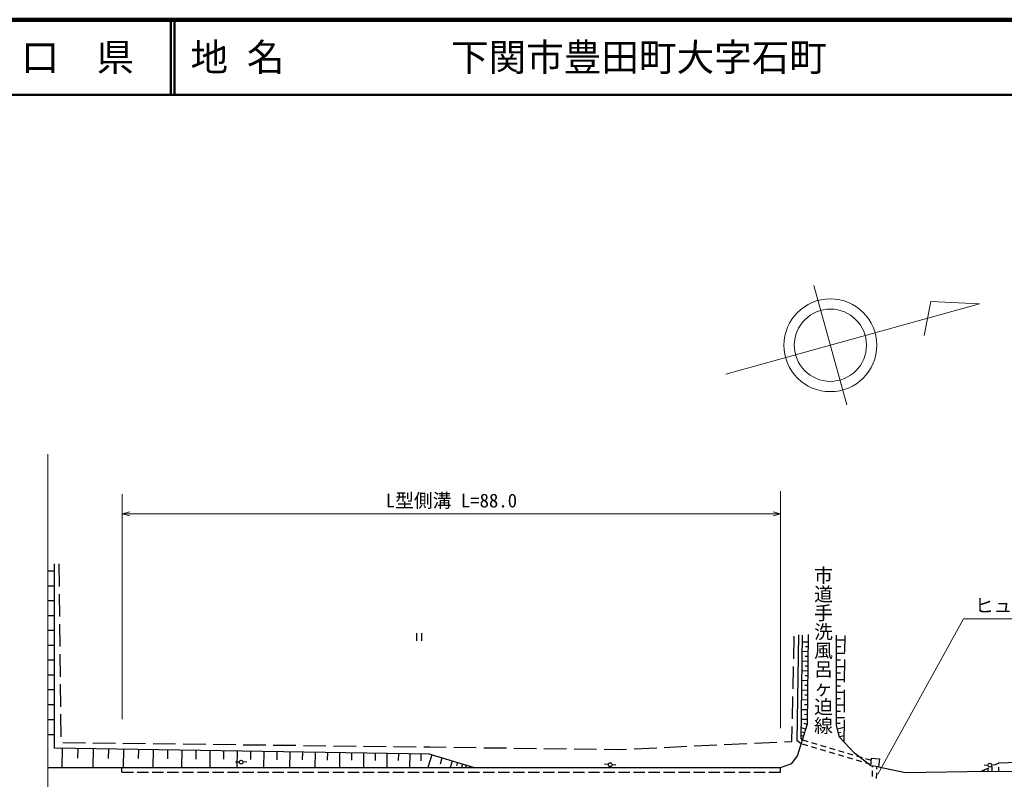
# Model space of a CAD drawing. Units: millimetres, scale not verified. Extents: x 39998 to 679975, y 19999 to 379986.
# Drawn here: x 347648 to 478603, y 278915 to 379986 of the extents above; entities that cross this region are included whole.
import ezdxf
from ezdxf.enums import TextEntityAlignment as Align

# ---------------------------------------------------------------- set-up
doc = ezdxf.new("R2010")
doc.units = ezdxf.units.MM
doc.header["$LTSCALE"] = 999.963
for name, color, linetype, lineweight in [('M-BGD', 7, 'Continuous', 25), ('M-STR-HTXT', 7, 'Continuous', 13), ('M-TTL', 2, 'Continuous', 140), ('M-TTL-LINE', 7, 'Continuous', 50)]:
    doc.layers.add(name, color=color, linetype=linetype, lineweight=lineweight)
doc.layers.add('M-BMK-HTXT', color=7, linetype='Continuous')
doc.layers.add('M-TTL-TXT', color=7, linetype='Continuous')
doc.styles.add('@ＭＳ ゴシック', font='')
doc.styles.add('ＭＳ ゴシック', font='')
doc.styles.get('@ＭＳ ゴシック').set_extended_font_data('@MS Gothic')
doc.styles.get('ＭＳ ゴシック').set_extended_font_data('MS Gothic')

msp = doc.modelspace()

# ---------------------------------------------------------------- linework, layer by layer
at = {"layer": 'M-BGD'}
for p, q in [((352282.2, 306590), (351400.5, 306589.6)), ((352294.1, 283077.6), (352281.7, 307590)), ((352866.1, 307566.6), (352900.6, 304566.9)), ((352283.2, 304622.2), (351400.5, 304621.7)), ((352284.2, 302654.3), (351400.5, 302653.9)), ((352912.1, 303567), (352946.6, 300567.4)), ((352285.2, 300682.6), (351400.5, 300682.1)), ((352286.2, 298710.8), (351400.5, 298710.4)), ((352958.1, 299567.5), (352992.6, 296567.8)), ((400403.9, 298345.6), (400403.9, 297345.6)), ((401153.9, 297345.6), (401153.9, 298345.6)), ((450590.8, 294946.4), (450655.3, 297945.6)), ((451062.6, 284056.1), (451278.1, 298118.1)), ((452411.5, 286296), (452575.8, 298166.9)), ((456292.5, 286056.5), (456288.1, 298097.9)), ((456288.3, 297472.5), (457413.8, 297472.9)), ((457401.1, 295837), (457418.3, 298049.9)), ((352287.2, 296735.1), (351400.5, 296734.6)), ((452562, 297167), (451763.7, 297178)), ((452553.2, 296528.4), (452154, 296533.9)), ((456288.6, 296583.6), (456844.2, 296583.8)), ((352288.2, 294759.4), (351400.5, 294758.9)), ((353004.1, 295567.9), (353038.5, 292568.2)), ((452544.3, 295889.7), (451744.2, 295900.8)), ((452535.5, 295249.6), (452135.4, 295255.1)), ((456289, 295694.8), (457400, 295695.2)), ((456289.3, 294817.3), (456837.7, 294817.5)), ((457370.2, 291837.3), (457393.4, 294837.1)), ((450504.8, 290947.5), (450569.3, 293946.7)), ((452526.6, 294609.5), (451724.5, 294620.6)), ((452517.7, 293967.8), (452116.7, 293973.4)), ((456289.6, 293939.8), (457386.5, 293940.2)), ((352289.2, 292779.7), (351400.5, 292779.3)), ((452491, 292039.8), (451685.2, 292051)), ((452508.8, 293326.2), (451704.9, 293337.3)), ((452499.9, 292683), (452098, 292688.5)), ((456289.9, 293073.5), (456831.3, 293073.7)), ((456290.2, 292207.3), (457373.1, 292207.7)), ((352290.2, 290800.1), (351400.5, 290799.6)), ((353050, 291568.3), (353084.5, 288568.6)), ((452473.2, 290750.4), (451665.4, 290761.6)), ((452482.1, 291395.1), (452079.2, 291400.7)), ((456290.6, 291352.1), (456825, 291352.3)), ((457339.3, 287837.6), (457362.5, 290837.4)), ((450418.8, 286948.5), (450483.3, 289947.7)), ((452455.3, 289457.9), (451645.6, 289469.1)), ((452464.2, 290104.2), (452060.4, 290109.8)), ((456290.9, 290497), (457359.8, 290497.4)), ((456291.2, 289652.8), (456818.8, 289653)), ((352291.2, 288816.5), (351400.5, 288816)), ((452437.4, 288162.4), (451625.7, 288173.6)), ((452446.3, 288810.2), (452041.5, 288815.8)), ((456291.5, 288808.5), (457346.8, 288808.9)), ((352292.2, 286832.9), (351400.5, 286832.4)), ((353096, 287568.7), (353130.5, 284569)), ((452419.4, 286863.8), (451605.8, 286875.1)), ((452428.4, 287513.1), (452022.6, 287518.7)), ((456291.8, 287975.1), (456812.7, 287975.3)), ((456292.1, 287141.7), (457333.9, 287142.1)), ((457308.3, 283837.9), (457331.5, 286837.6)), ((450354.3, 283952.4), (450397.3, 285948.8)), ((451096.7, 282049.2), (452411.5, 286296)), ((452192.3, 285595.6), (451589.1, 285784.4)), ((452386.7, 286216.8), (451998.5, 286338.3)), ((456292.4, 286379.6), (456768.8, 286379.8)), ((456686.8, 284504.9), (456292.5, 286056.5)), ((456400.7, 285631), (457324, 285865.6)), ((352293.2, 284845.3), (351400.5, 284844.9)), ((451890.2, 284630.5), (451573, 284729.8)), ((451740.9, 284153.4), (451582.2, 284203)), ((452041.3, 285113.1), (451739.7, 285207.4)), ((456532.9, 285110.7), (456858, 285193.3)), ((456665.1, 284590.4), (457315.4, 284755.7)), ((458662.1, 282384.9), (456686.8, 284504.9)), ((402099.4, 282276.3), (352294.1, 283077.6)), ((353293.9, 283061.6), (353252.2, 280471.6)), ((353385.5, 283812.5), (356385.2, 283776.3)), ((355365.9, 283028.2), (355345, 281733.2)), ((357385.1, 283764.2), (360384.8, 283728)), ((357437.8, 282994.9), (357397.3, 280473.6)), ((359454.9, 282962.4), (359434.6, 281701.8)), ((361384.6, 283715.9), (364384.3, 283679.7)), ((361472, 282930), (361432.5, 280475.4)), ((363435.6, 282898.4), (363415.9, 281671.1)), ((365399.3, 282866.8), (365360.8, 280475.4)), ((365384.2, 283667.6), (368383.9, 283631.4)), ((369383.8, 283619.3), (372383.4, 283583)), ((373383.3, 283571), (376383, 283534.7)), ((377382.9, 283522.7), (380382.6, 283486.4)), ((381382.4, 283474.4), (384382.1, 283438.1)), ((385382, 283426.1), (388381.7, 283389.8)), ((389381.6, 283377.7), (392381.2, 283341.5)), ((393381.1, 283329.4), (396380.8, 283293.2)), ((397380.7, 283281.1), (400380.3, 283244.9)), ((401380.2, 283232.8), (402187.8, 283223.1)), ((402187.8, 283223.1), (404379.9, 283193)), ((405379.7, 283179.3), (408379.3, 283138.1)), ((409379.2, 283124.3), (412378.8, 283083.2)), ((413378.7, 283069.4), (416378.3, 283028.2)), ((417378.2, 283014.5), (420377.8, 282973.3)), ((421377.6, 282959.6), (424377.2, 282918.4)), ((425377.1, 282904.7), (427125.4, 282880.7)), ((427125.4, 282880.7), (428375.5, 282938.3)), ((429374.4, 282984.4), (432371.1, 283122.7)), ((433370, 283168.8), (436366.7, 283307)), ((437365.6, 283353.1), (440362.3, 283491.4)), ((441361.2, 283537.5), (444357.9, 283675.7)), ((445356.8, 283721.8), (448353.5, 283860.1)), ((449352.4, 283906.1), (450354.3, 283952.4)), ((451588.4, 283637.4), (451062.6, 284056.1)), ((452476.4, 283375.1), (451757.1, 283587.6)), ((452528.1, 283919.4), (451808.9, 284131.9)), ((453675.1, 283020.9), (452955.9, 283233.4)), ((453726.8, 283565.2), (453007.6, 283777.7)), ((454873.8, 282666.7), (454154.6, 282879.2)), ((454925.6, 283211.1), (454206.3, 283423.6)), ((456124.3, 282856.9), (455405.1, 283069.4)), ((367312.5, 282836), (367293.2, 281640.3)), ((369225.6, 282805.2), (369188.1, 280475.3)), ((371089.5, 282775.3), (371070.8, 281610.3)), ((372953.5, 282745.3), (372916.9, 280475.3)), ((374769.4, 282716.1), (374751.2, 281581.1)), ((376585.4, 282686.8), (376549.8, 280475.3)), ((378354.6, 282658.4), (378336.8, 281552.6)), ((380123.8, 282629.9), (380089.2, 280475.3)), ((381847.5, 282602.2), (381830.2, 281524.9)), ((383571.2, 282574.4), (383537.5, 280475.3)), ((385250.6, 282547.4), (385233.7, 281497.8)), ((386929.9, 282520.4), (386897, 280475.2)), ((388566, 282494.1), (388549.6, 281471.5)), ((390202.2, 282467.8), (390170.1, 280475.2)), ((391796.2, 282442.1), (391780.2, 281445.8)), ((393390.2, 282416.5), (393359, 280475.2)), ((394943.2, 282391.5), (394927.6, 281420.9)), ((396496.3, 282366.5), (396465.8, 280475.2)), ((398009.3, 282342.2), (397994.1, 281396.5)), ((399522.4, 282317.8), (399492.7, 280475.2)), ((400996.5, 282294.1), (400981.6, 281372.8)), ((402454.5, 282168.1), (401938.5, 280475.2)), ((408009.3, 280475.1), (402099.4, 282276.3)), ((403808.9, 281755.3), (403550.9, 280908.8)), ((450365.5, 281000.2), (451096.7, 282049.2)), ((456072.6, 282312.6), (455353.3, 282525.1)), ((457271.3, 281958.4), (456552, 282170.9)), ((457323, 282502.7), (456603.8, 282715.2)), ((458470, 281604.2), (457750.8, 281816.7)), ((458521.7, 282148.5), (457802.5, 282361)), ((460848.3, 280694.1), (458662.1, 282384.9)), ((459720.5, 281794.3), (459001.2, 282006.9)), ((460919.2, 281440.2), (460200, 281652.7)), ((351400.5, 280470.7), (361227.5, 280475.4)), ((361227.5, 279875.4), (361227.5, 280475.4)), ((361227.5, 280475.4), (448838.2, 280474.9)), ((376864.5, 281191.3), (376364.7, 281176.1)), ((377864, 281221.9), (377364.2, 281206.6)), ((405163.3, 281342.5), (404898.9, 280475.1)), ((405857.2, 281131), (405725, 280697.3)), ((406551.1, 280919.5), (406415.6, 280475.1)), ((407029.4, 280773.8), (406961.6, 280551.6)), ((407507.6, 280628), (407461, 280475.1)), ((407985.9, 280482.2), (407962.6, 280405.8)), ((425942.1, 280878.7), (425443.4, 280914.4)), ((426939.5, 280807.4), (426440.8, 280843)), ((448838.2, 280474.9), (450365.5, 281000.2)), ((448838.2, 279874.9), (448838.2, 280474.9)), ((459668.7, 281250), (458949.5, 281462.5)), ((460867.5, 280895.8), (460148.2, 281108.3)), ((461082, 280544.7), (461082.7, 280671.8)), ((461633.3, 280284.6), (461635.4, 280619.3)), ((461887.2, 280595.4), (465474.5, 279814.5)), ((476491.4, 280415.2), (475550.1, 279985.5)), ((476431.7, 280778.9), (475932.7, 280747.2)), ((476445.3, 279977.2), (476448.4, 280311.8)), ((477429.7, 280842.1), (476930.7, 280810.5)), ((476980.6, 279972.3), (476986.8, 280641.4)), ((477868.9, 281044.1), (477401.1, 280830.5)), ((480351.7, 281162.5), (477868.9, 281044.1)), ((477887.1, 279963.9), (477892.4, 280530.5)), ((361227.5, 279875.4), (362784.4, 279875.4)), ((363284.4, 279875.4), (364784.3, 279875.4)), ((365284.3, 279875.4), (366784.2, 279875.4)), ((367284.2, 279875.4), (368784.2, 279875.4)), ((369284.1, 279875.4), (370784.1, 279875.4)), ((371284.1, 279875.4), (372784, 279875.3)), ((373284, 279875.3), (374783.9, 279875.3)), ((375283.9, 279875.3), (376783.9, 279875.3)), ((377283.9, 279875.3), (378783.8, 279875.3)), ((379283.8, 279875.3), (380783.7, 279875.3)), ((381283.7, 279875.3), (382783.6, 279875.3)), ((383283.6, 279875.3), (384783.6, 279875.3)), ((385283.6, 279875.3), (386783.5, 279875.3)), ((387283.5, 279875.3), (388783.4, 279875.3)), ((389283.4, 279875.3), (390783.3, 279875.2)), ((391283.3, 279875.2), (392783.3, 279875.2)), ((393283.3, 279875.2), (394783.2, 279875.2)), ((395283.2, 279875.2), (396783.1, 279875.2)), ((397283.1, 279875.2), (398783.1, 279875.2)), ((399283, 279875.2), (400783, 279875.2)), ((401283, 279875.2), (402782.9, 279875.2)), ((403282.9, 279875.2), (404782.8, 279875.2)), ((405282.8, 279875.2), (406782.8, 279875.2)), ((407282.7, 279875.1), (408782.7, 279875.1)), ((409282.7, 279875.1), (410782.6, 279875.1)), ((411282.6, 279875.1), (412782.5, 279875.1)), ((413282.5, 279875.1), (414782.5, 279875.1)), ((415282.4, 279875.1), (416782.4, 279875.1)), ((417282.4, 279875.1), (418782.3, 279875.1)), ((419282.3, 279875.1), (420782.2, 279875.1)), ((421282.2, 279875.1), (422782.2, 279875.1)), ((423282.1, 279875.1), (424782.1, 279875)), ((425282.1, 279875), (426782, 279875)), ((427282, 279875), (428781.9, 279875)), ((429281.9, 279875), (430781.9, 279875)), ((431281.8, 279875), (432781.8, 279875)), ((433281.8, 279875), (434781.7, 279875)), ((435281.7, 279875), (436781.6, 279875)), ((437281.6, 279875), (438781.6, 279875)), ((439281.5, 279875), (440781.5, 279875)), ((441281.5, 279875), (442781.4, 279874.9)), ((443281.4, 279874.9), (444781.3, 279874.9)), ((445281.3, 279874.9), (446781.3, 279874.9)), ((447281.3, 279874.9), (448838.2, 279874.9)), ((461074.4, 279294.8), (461078.9, 280044.7)), ((461625.7, 279034.7), (461630.3, 279784.7)), ((465474.5, 279814.5), (476420.1, 280000.3)), ((475910, 279982.2), (475911.6, 280150.5)), ((476420.1, 280000.3), (501985.4, 279740.7))]:
    msp.add_line(p, q, dxfattribs=at)
msp.add_lwpolyline([(451747.1, 284150.2), (451566.3, 284294.2), (451778, 298110.5)], dxfattribs=at)
msp.add_lwpolyline([(461887.2, 280595.4), (460848.3, 280694.1), (460946.2, 281724.2), (461985.2, 281625.4)], close=True, dxfattribs=at)
for centre in [(377114.4, 281199), (426191.4, 280860.9), (476681.2, 280794.7)]:
    msp.add_circle(centre, 250, dxfattribs=at)
at = {"layer": 'M-STR-HTXT'}
for p, q in [((453273.1, 344604.9), (457672.9, 328733.5)), ((441585.5, 332819.4), (475312.3, 342169)), ((468810.5, 342503), (467926.5, 337985.1)), ((475312.3, 342169), (468810.5, 342503)), ((351400.5, 322186.8), (351400.5, 241966.5)), ((448851.6, 285713.6), (448851.6, 317232.8)), ((361276, 286910.5), (361276, 316833.8)), ((361276, 314240.4), (362276, 314503.6)), ((448851.6, 314240.4), (447851.6, 314503.6)), ((361276, 314240.4), (362276, 313977.3)), ((361276, 314240.4), (448851.6, 314240.4)), ((448851.6, 314240.4), (447851.6, 313977.3)), ((461784.1, 279588), (473170.3, 300282)), ((473170.3, 300282), (501816.6, 300282))]:
    msp.add_line(p, q, dxfattribs=at)
for radius in [6176.2, 4803.7]:
    msp.add_circle((455473, 336669.2), radius, dxfattribs=at)
at = {"layer": 'M-TTL'}
msp.add_line((679974.8, 379985.9), (39998.5, 379985.9), dxfattribs=at)
at = {"layer": 'M-TTL-LINE'}
for p, q in [((367736.3, 379985.9), (367736.3, 369986.3)), ((368236.3, 379985.9), (368236.3, 369986.3)), ((39998.5, 369986.3), (679974.8, 369986.3))]:
    msp.add_line(p, q, dxfattribs=at)

# ---------------------------------------------------------------- texts
at = {"layer": 'M-BMK-HTXT', "style": '@ＭＳ ゴシック'}
msp.add_text('市道手洗風呂ヶ迫線', height=1833, rotation=270, dxfattribs=at).set_placement((454522, 296079.9), align=Align.MIDDLE_CENTER)
at = {"layer": 'M-STR-HTXT', "style": 'ＭＳ ゴシック'}
for s, p in [('L型側溝 L=88.0', (405063.8, 314540.4)), ('ヒューム管φ450 L=8.5', (487493.4, 300582))]:
    msp.add_text(s, height=1833, dxfattribs=at).set_placement(p, align=Align.BOTTOM_CENTER)
at = {"layer": 'M-TTL-TXT', "style": 'ＭＳ ゴシック'}
msp.add_text('山\u3000口\u3000県', height=3666, dxfattribs=at).set_placement((350362, 374986.1), align=Align.MIDDLE_CENTER)
for s, p in [('地 名', (370365.8, 374986.1)), ('下関市豊田町大字石町', (405008.7, 374986.1))]:
    msp.add_text(s, height=3666, dxfattribs=at).set_placement(p, align=Align.MIDDLE_LEFT)

doc.saveas('drawing.dxf')
